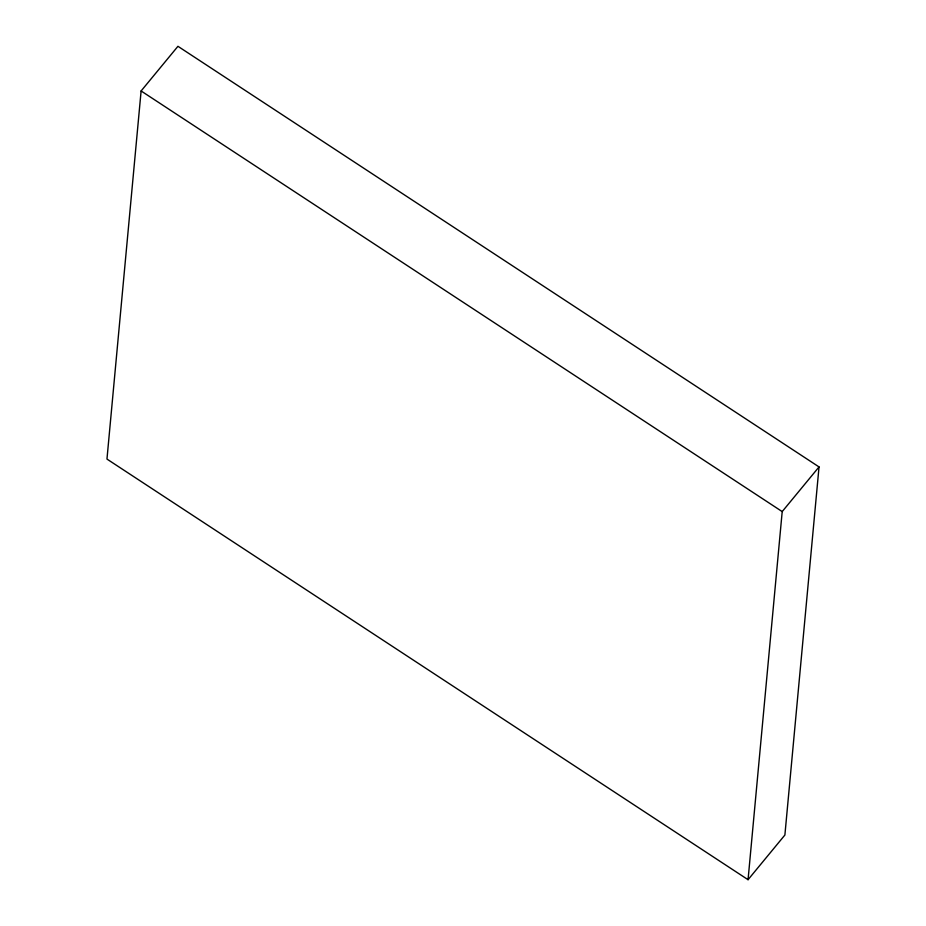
<?xml version="1.0" encoding="UTF-8"?>
<svg xmlns="http://www.w3.org/2000/svg" width="926" height="926" viewBox="0 0 926 926"><rect width="100%" height="100%" fill="white"/><g stroke="black" fill="none" stroke-linecap="round" stroke-linejoin="round"><path stroke-width="1.39" d="M141.111 90.968L106.965 459.076L748.058 879.7L784.889 835.032L819.035 466.924L177.942 46.3L141.111 90.968L782.204 511.592L748.058 879.7M782.204 511.592L819.035 466.924"/></g></svg>
